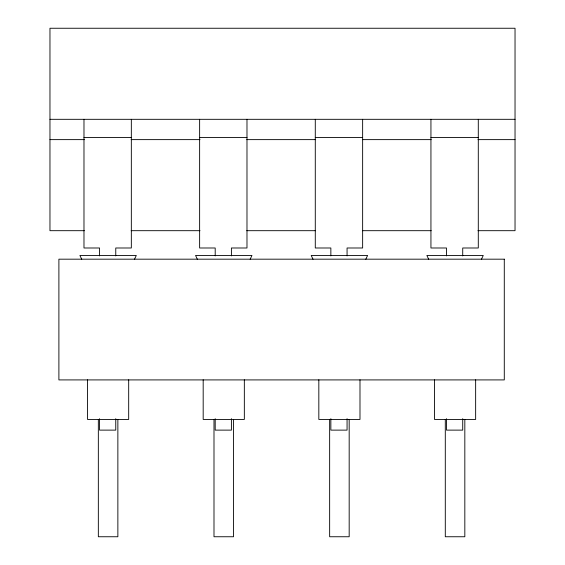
<?xml version="1.0" encoding="UTF-8"?>
<svg xmlns="http://www.w3.org/2000/svg" width="565" height="565" viewBox="0 0 565 565"><rect width="100%" height="100%" fill="white"/><g stroke="black" fill="none" stroke-linecap="round" stroke-linejoin="round"><path stroke-width="0.85" d="M134.484 259.264L136.299 255.465L79.912 255.465L81.72 259.264M250.14 259.264L251.955 255.465L195.561 255.465L197.376 259.264M365.795 259.264L367.603 255.465L311.216 255.465L313.031 259.264M481.444 259.264L483.259 255.465L426.872 255.465L428.68 259.264M49.967 119.314L515.033 119.314M83.98 137.528L131.334 137.528M199.629 137.528L246.983 137.528M315.284 137.528L362.638 137.528M430.94 137.528L478.294 137.528M49.967 139.626L84.383 139.626M131.151 139.626L199.989 139.626M246.757 139.626L315.595 139.626M362.363 139.626L431.201 139.626M477.969 139.626L515.033 139.626M84.383 230.69L49.967 230.69L49.967 28.25L515.033 28.25L515.033 230.69L477.969 230.69M131.151 230.69L199.989 230.69M246.757 230.69L315.595 230.69M362.363 230.69L431.201 230.69M478.294 119.314L478.294 247.993L462.721 247.993L462.721 255.91M475.645 379.786L475.645 419.428L434.485 419.428L434.485 379.786M464.826 419.428L464.826 536.75L445.298 536.75L445.298 419.428M462.721 418.686L462.721 430.12L446.505 430.12L446.505 418.686M446.505 255.91L446.505 247.993L430.94 247.993L430.94 119.314M362.638 119.314L362.638 247.993L347.065 247.993L347.065 255.91M359.99 379.786L359.99 419.428L318.829 419.428L318.829 379.786M349.177 419.428L349.177 536.75L329.649 536.75L329.649 419.428M347.065 418.686L347.065 430.12L330.857 430.12L330.857 418.686M330.857 255.91L330.857 247.993L315.284 247.993L315.284 119.314M246.983 119.314L246.983 247.993L231.41 247.993L231.41 255.91M244.341 379.786L244.341 419.428L203.181 419.428L203.181 379.786M233.522 419.428L233.522 536.75L213.994 536.75L213.994 419.428M231.41 418.686L231.41 430.12L215.201 430.12L215.201 418.686M215.201 255.91L215.201 247.993L199.629 247.993L199.629 119.314M131.334 119.314L131.334 247.993L115.761 247.993L115.761 255.91M128.686 379.786L128.686 419.428L87.526 419.428L87.526 379.786M117.866 419.428L117.866 536.75L98.338 536.75L98.338 419.428M115.761 418.686L115.761 430.12L99.553 430.12L99.553 418.686M99.553 255.91L99.553 247.993L83.98 247.993L83.98 119.314M504.284 259.18L58.894 259.18L58.894 379.913L504.284 379.913L504.284 259.18"/></g></svg>
